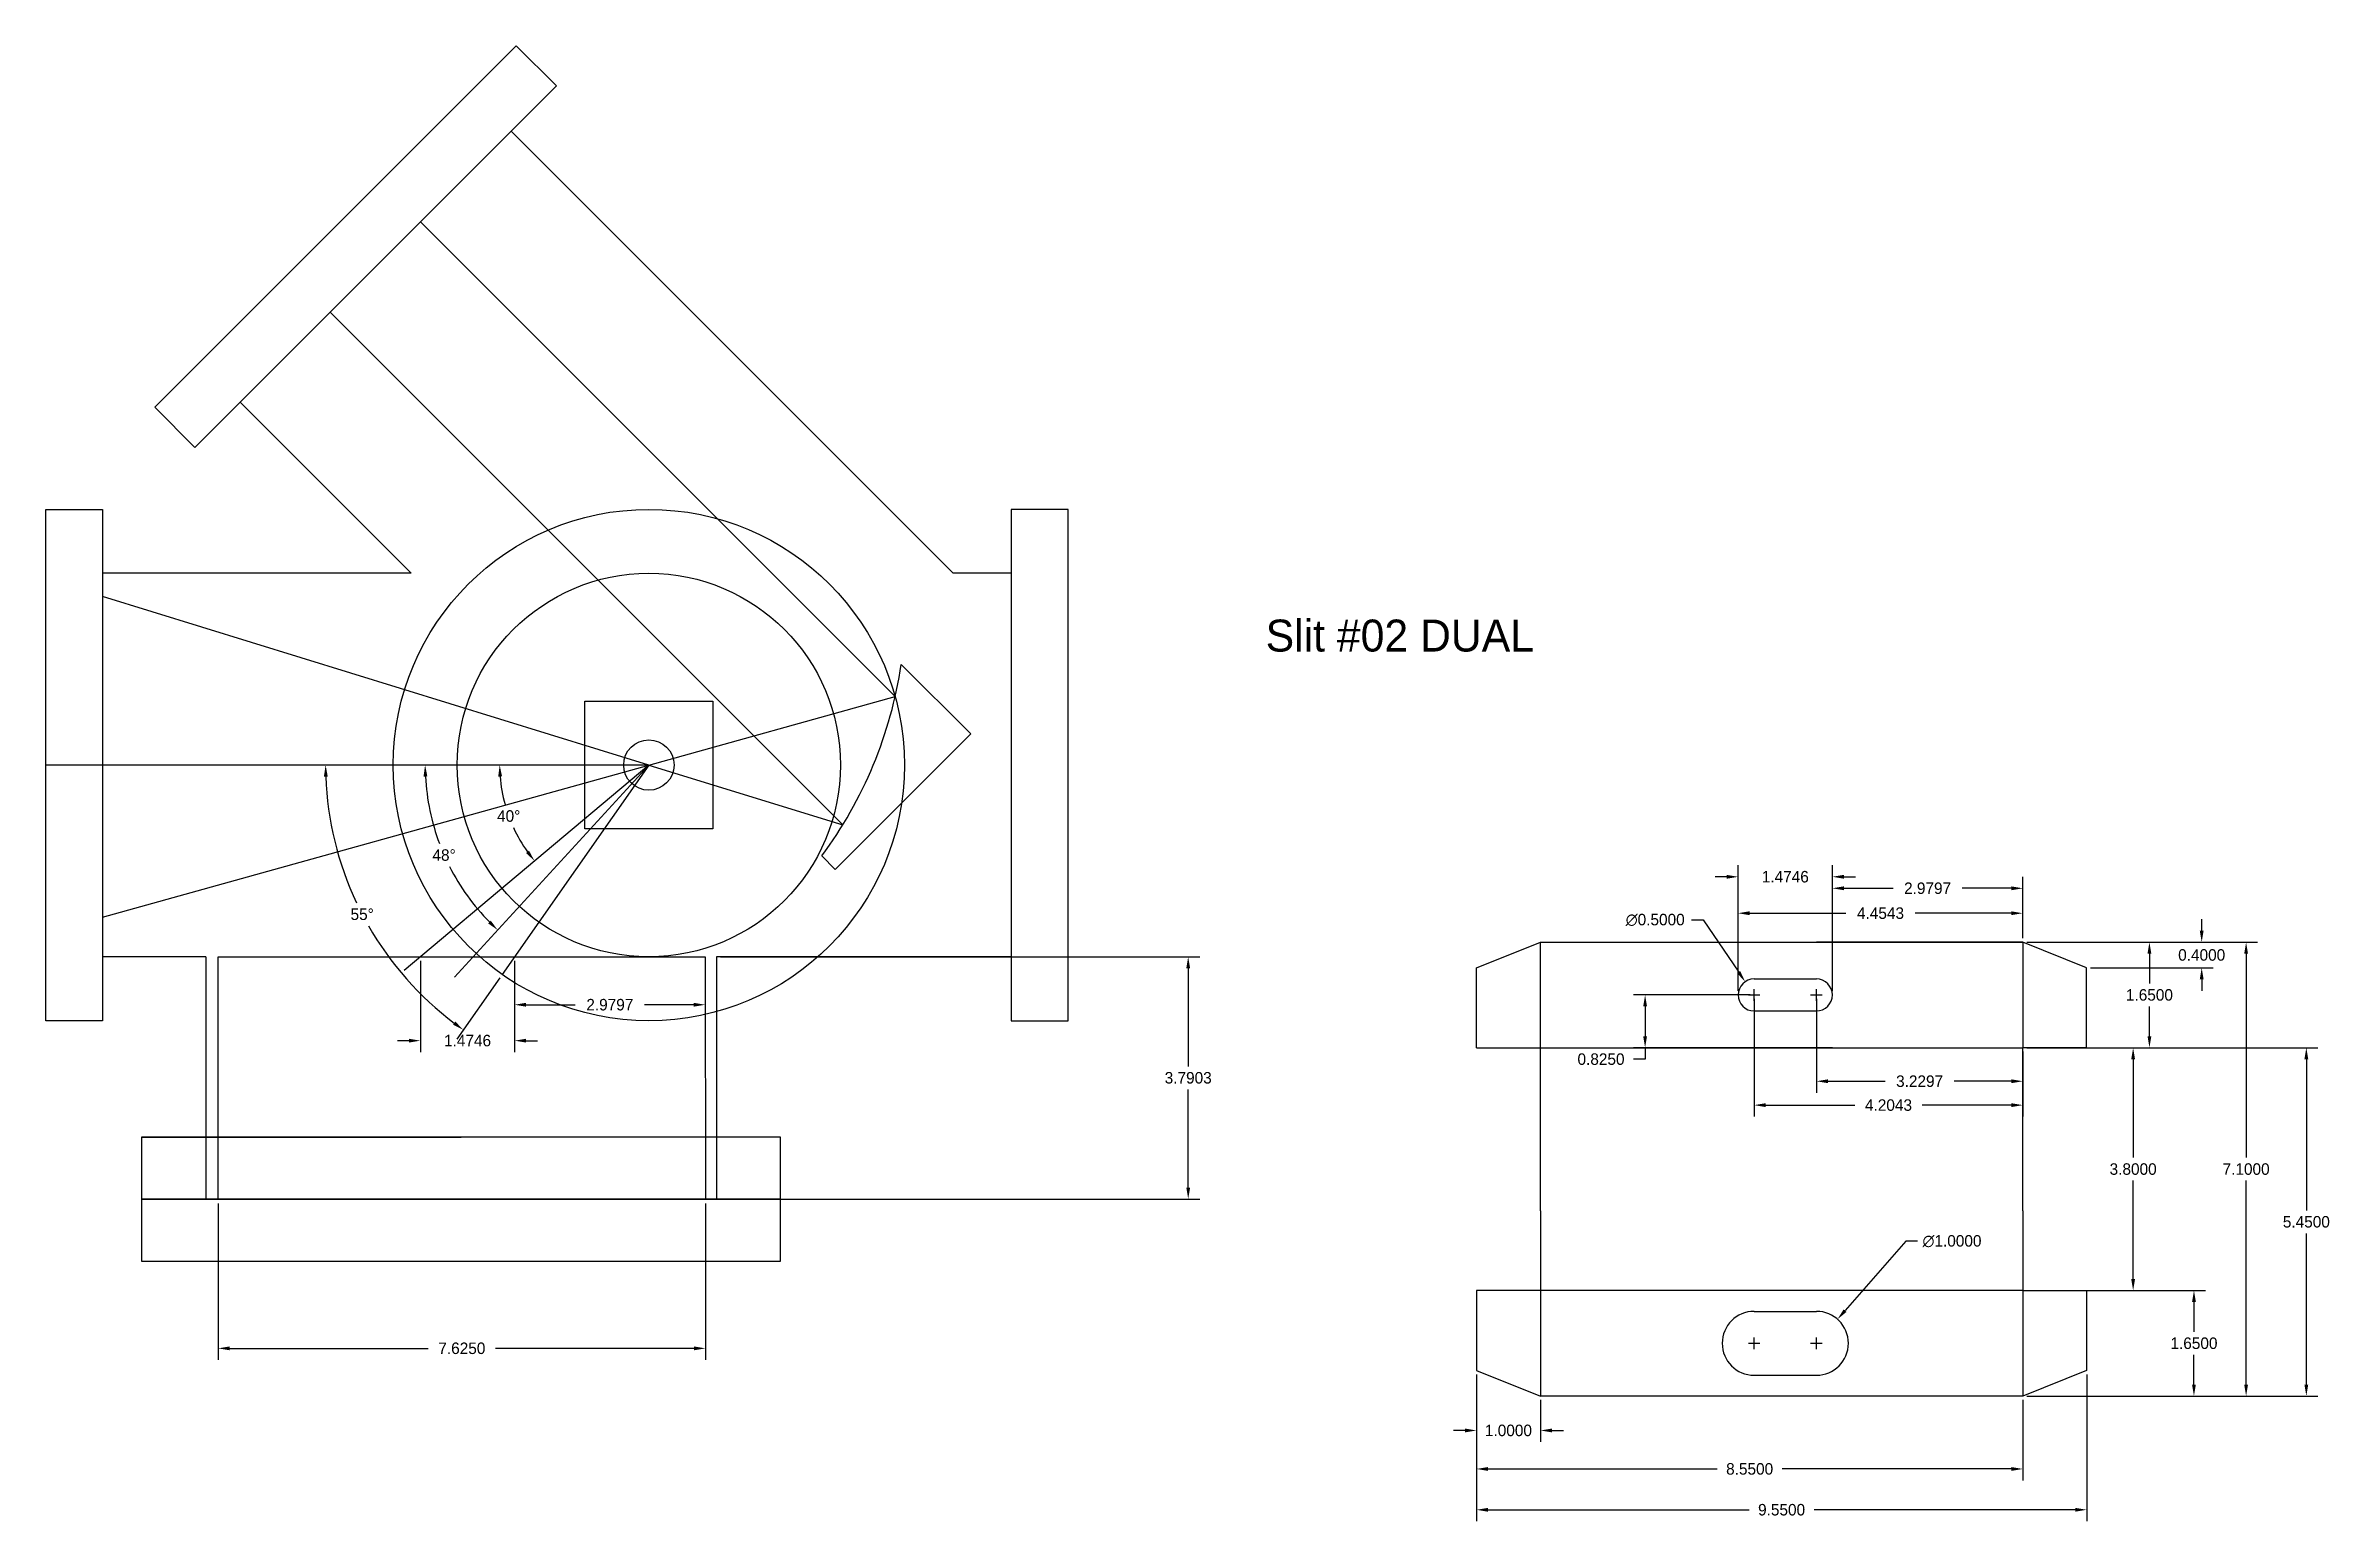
# Model space of a CAD drawing. Header units: inches. Extents: x 6.9 to 42.7, y 32.4 to 55.5.
import ezdxf

# ---------------------------------------------------------------- set-up
doc = ezdxf.new("R2010")
doc.units = ezdxf.units.IN
doc.header["$MEASUREMENT"] = 0
doc.linetypes.add('DASHED', pattern=[0.75, 0.5, -0.25])
doc.layers.add('3INCH', color=92, linetype='Continuous')
doc.dimstyles.get("Standard").update_dxf_attribs({"dimtxt": 0.18, "dimasz": 0.18, "dimexe": 0.18, "dimexo": 0.0625, "dimgap": 0.09, "dimtad": 0, "dimtih": 1, "dimtoh": 1, "dimdec": 4, "dimzin": 0, "dimdsep": 46, "dimtxsty": 'Standard', "dimcen": 0.09, "dimadec": 0, "dimazin": 0, "dimtfac": 1, "dimtdec": 4, "dimtofl": 0, "dimtmove": 0, "dimatfit": 3, "dimfxl": 1, "dimtolj": 1, "dimtzin": 0, "dimarcsym": 0})

# ---------------------------------------------------------------- blocks, each defined once
blk = doc.blocks.new('01')
at = {"color": 0}
blk.add_line((-57.158, -33.792), (-52.158, -33.792), dxfattribs=at)
at = {"layer": '3INCH', "color": 0}
for points in [[(-57.158, -34.762), (-47.158, -34.762), (-47.158, -33.792), (-57.158, -33.792)], [(-57.161, -35.729), (-47.161, -35.729), (-47.161, -34.759), (-57.161, -34.759)]]:
    blk.add_lwpolyline(points, close=True, dxfattribs=at)
blk = doc.blocks.new('*D13')
at = {"color": 0, "lineweight": -2}
for p, q in [((17.509, 41.273), (25.008, 41.273)), ((24.828, 41.093), (24.828, 39.558)), ((24.828, 37.662), (24.828, 39.198)), ((17.509, 37.482), (25.008, 37.482))]:
    blk.add_line(p, q, dxfattribs=at)
at = {"color": 0}
for points in [[(24.798, 41.093), (24.858, 41.093), (24.828, 41.273)], [(24.798, 37.662), (24.858, 37.662), (24.828, 37.482)]]:
    blk.add_solid(points, dxfattribs=at)
at = {"layer": 'Defpoints', "color": 0}
for p in [(17.447, 41.273), (24.828, 41.273), (17.447, 37.482)]:
    blk.add_point(p, dxfattribs=at)
at = {"color": 0, "insert": (24.828, 39.378), "char_height": 0.18, "attachment_point": 5}
blk.add_mtext('\\A1;3.7903', dxfattribs=at)
blk = doc.blocks.new('*D14')
at = {"color": 0, "lineweight": -2}
for p, q in [((9.647, 37.41), (9.647, 34.966)), ((17.272, 37.41), (17.272, 34.966)), ((9.827, 35.146), (12.935, 35.146)), ((17.092, 35.146), (13.985, 35.146))]:
    blk.add_line(p, q, dxfattribs=at)
at = {"color": 0}
for points in [[(9.827, 35.176), (9.827, 35.116), (9.647, 35.146)], [(17.092, 35.176), (17.092, 35.116), (17.272, 35.146)]]:
    blk.add_solid(points, dxfattribs=at)
at = {"layer": 'Defpoints', "color": 0}
for p in [(9.647, 37.473), (17.272, 37.473), (17.272, 35.146)]:
    blk.add_point(p, dxfattribs=at)
at = {"color": 0, "insert": (13.46, 35.146), "char_height": 0.18, "attachment_point": 5}
blk.add_mtext('\\A1;7.6250', dxfattribs=at)
blk = doc.blocks.new('*D18')
at = {"color": 0, "lineweight": -2}
for start, end in [(184.418, 195.3628), (204.7784, 215.582)]:
    blk.add_arc((16.387, 44.273), 2.335, start, end, dxfattribs=at)
at = {"color": 0}
for points in [[(14.029, 44.092), (14.089, 44.094), (14.052, 44.273)], [(14.511, 42.933), (14.464, 42.896), (14.598, 42.772)]]:
    blk.add_solid(points, dxfattribs=at)
at = {"layer": 'Defpoints', "color": 0}
for p in [(6.947, 44.273), (16.387, 44.273), (16.387, 44.273), (14.115, 43.734), (12.557, 41.059)]:
    blk.add_point(p, dxfattribs=at)
at = {"color": 0, "insert": (14.193, 43.474), "char_height": 0.18, "attachment_point": 5}
blk.add_mtext('\\A1;40°', dxfattribs=at)
blk = doc.blocks.new('*D19')
at = {"color": 0, "lineweight": -2}
for start, end in [(182.9457, 200.5693), (207.0105, 224.5543)]:
    blk.add_arc((16.387, 44.273), 3.501, start, end, dxfattribs=at)
at = {"color": 0}
for points in [[(12.86, 44.092), (12.92, 44.094), (12.885, 44.273)], [(13.912, 41.838), (13.871, 41.795), (14.021, 41.691)]]:
    blk.add_solid(points, dxfattribs=at)
at = {"layer": 'Defpoints', "color": 0}
for p in [(6.947, 44.273), (16.387, 44.273), (16.387, 44.273), (13.018, 43.317), (13.347, 40.955)]:
    blk.add_point(p, dxfattribs=at)
at = {"color": 0, "insert": (13.182, 42.863), "char_height": 0.18, "attachment_point": 5}
blk.add_mtext('\\A1;48°', dxfattribs=at)
blk = doc.blocks.new('*D20')
at = {"color": 0, "lineweight": -2}
blk.add_line((14.057, 40.945), (13.382, 39.981), dxfattribs=at)
for start, end in [(182.0388, 205.2245), (209.8236, 232.9612)]:
    blk.add_arc((16.387, 44.273), 5.059, start, end, dxfattribs=at)
at = {"color": 0}
for points in [[(11.301, 44.092), (11.361, 44.093), (11.328, 44.273)], [(13.357, 40.259), (13.322, 40.21), (13.485, 40.129)]]:
    blk.add_solid(points, dxfattribs=at)
at = {"layer": 'Defpoints', "color": 0}
for p in [(6.947, 44.273), (16.387, 44.273), (16.387, 44.273), (11.585, 42.682), (14.092, 40.996)]:
    blk.add_point(p, dxfattribs=at)
at = {"color": 0, "insert": (11.9, 41.937), "char_height": 0.18, "attachment_point": 5}
blk.add_mtext('\\A1;55°', dxfattribs=at)
blk = doc.blocks.new('*D21')
at = {"color": 0, "lineweight": -2}
for p, q in [((12.811, 41.21), (12.811, 39.78)), ((14.286, 41.21), (14.286, 39.78)), ((12.631, 39.96), (12.451, 39.96)), ((14.466, 39.96), (14.646, 39.96))]:
    blk.add_line(p, q, dxfattribs=at)
at = {"color": 0}
for points in [[(12.631, 39.99), (12.631, 39.93), (12.811, 39.96)], [(14.466, 39.99), (14.466, 39.93), (14.286, 39.96)]]:
    blk.add_solid(points, dxfattribs=at)
at = {"layer": 'Defpoints', "color": 0}
for p in [(12.811, 41.273), (14.286, 41.273), (14.286, 39.96)]:
    blk.add_point(p, dxfattribs=at)
at = {"color": 0, "insert": (13.549, 39.96), "char_height": 0.18, "attachment_point": 5}
blk.add_mtext('\\A1;1.4746', dxfattribs=at)
blk = doc.blocks.new('*D22')
at = {"color": 0, "lineweight": -2}
for p, q in [((14.286, 41.21), (14.286, 40.342)), ((17.266, 41.21), (17.266, 40.342)), ((14.466, 40.522), (15.236, 40.522)), ((17.086, 40.522), (16.316, 40.522))]:
    blk.add_line(p, q, dxfattribs=at)
at = {"color": 0}
for points in [[(14.466, 40.552), (14.466, 40.492), (14.286, 40.522)], [(17.086, 40.552), (17.086, 40.492), (17.266, 40.522)]]:
    blk.add_solid(points, dxfattribs=at)
at = {"layer": 'Defpoints', "color": 0}
for p in [(14.286, 41.273), (17.266, 41.273), (17.266, 40.522)]:
    blk.add_point(p, dxfattribs=at)
at = {"color": 0, "insert": (15.776, 40.522), "char_height": 0.18, "attachment_point": 5}
blk.add_mtext('\\A1;2.9797', dxfattribs=at)
blk = doc.blocks.new('*D32')
at = {"color": 0, "lineweight": -2}
for p, q in [((34.91, 40.738), (34.91, 42.524)), ((35.09, 42.344), (35.86, 42.344)), ((37.71, 42.344), (36.94, 42.344)), ((37.89, 41.563), (37.89, 42.524))]:
    blk.add_line(p, q, dxfattribs=at)
at = {"color": 0}
for points in [[(35.09, 42.374), (35.09, 42.314), (34.91, 42.344)], [(37.71, 42.374), (37.71, 42.314), (37.89, 42.344)]]:
    blk.add_solid(points, dxfattribs=at)
at = {"layer": 'Defpoints', "color": 0}
for p in [(34.91, 42.344), (37.89, 41.5), (34.91, 40.675)]:
    blk.add_point(p, dxfattribs=at)
at = {"color": 0, "insert": (36.4, 42.344), "char_height": 0.18, "attachment_point": 5}
blk.add_mtext('\\A1;2.9797', dxfattribs=at)
blk = doc.blocks.new('*D33')
at = {"color": 0, "lineweight": -2}
for p, q in [((33.435, 40.738), (33.435, 42.134)), ((33.615, 41.954), (35.123, 41.954)), ((37.71, 41.954), (36.203, 41.954)), ((37.89, 41.563), (37.89, 42.134))]:
    blk.add_line(p, q, dxfattribs=at)
at = {"color": 0}
for points in [[(33.615, 41.984), (33.615, 41.924), (33.435, 41.954)], [(37.71, 41.984), (37.71, 41.924), (37.89, 41.954)]]:
    blk.add_solid(points, dxfattribs=at)
at = {"layer": 'Defpoints', "color": 0}
for p in [(33.435, 41.954), (37.89, 41.5), (33.435, 40.675)]:
    blk.add_point(p, dxfattribs=at)
at = {"color": 0, "insert": (35.663, 41.954), "char_height": 0.18, "attachment_point": 5}
blk.add_mtext('\\A1;4.4543', dxfattribs=at)
blk = doc.blocks.new('*D34')
at = {"color": 0, "lineweight": -2}
for p, q in [((33.435, 42.017), (33.435, 42.704)), ((34.91, 42.017), (34.91, 42.704)), ((33.255, 42.524), (33.075, 42.524)), ((35.09, 42.524), (35.27, 42.524))]:
    blk.add_line(p, q, dxfattribs=at)
at = {"color": 0}
for points in [[(33.255, 42.554), (33.255, 42.494), (33.435, 42.524)], [(35.09, 42.554), (35.09, 42.494), (34.91, 42.524)]]:
    blk.add_solid(points, dxfattribs=at)
at = {"layer": 'Defpoints', "color": 0}
for p in [(34.91, 42.524), (33.435, 41.954), (34.91, 41.954)]:
    blk.add_point(p, dxfattribs=at)
at = {"color": 0, "insert": (34.173, 42.524), "char_height": 0.18, "attachment_point": 5}
blk.add_mtext('\\A1;1.4746', dxfattribs=at)
blk = doc.blocks.new('*D37')
at = {"color": 0, "lineweight": -2}
for p, q in [((32.707, 41.849), (32.887, 41.849)), ((32.887, 41.849), (33.444, 41.031)), ((33.685, 40.585), (33.685, 40.765)), ((33.595, 40.675), (33.775, 40.675))]:
    blk.add_line(p, q, dxfattribs=at)
at = {"color": 0}
blk.add_solid([(33.468, 41.047), (33.419, 41.014), (33.545, 40.882)], dxfattribs=at)
at = {"layer": 'Defpoints', "color": 0}
for p in [(33.545, 40.882), (33.826, 40.468)]:
    blk.add_point(p, dxfattribs=at)
at = {"color": 0, "insert": (32.137, 41.849), "char_height": 0.18, "attachment_point": 5}
blk.add_mtext('\\A1;∅0.5000', dxfattribs=at)
blk = doc.blocks.new('*D38')
at = {"color": 0, "lineweight": -2}
for p, q in [((36.062, 36.822), (35.109, 35.736)), ((36.242, 36.822), (36.062, 36.822)), ((34.57, 35.225), (34.75, 35.225)), ((34.66, 35.135), (34.66, 35.315))]:
    blk.add_line(p, q, dxfattribs=at)
at = {"color": 0}
blk.add_solid([(35.086, 35.756), (35.131, 35.716), (34.99, 35.601)], dxfattribs=at)
at = {"layer": 'Defpoints', "color": 0}
for p in [(34.99, 35.601), (34.33, 34.849)]:
    blk.add_point(p, dxfattribs=at)
at = {"color": 0, "insert": (36.782, 36.822), "char_height": 0.18, "attachment_point": 5}
blk.add_mtext('\\A1;∅1.0000', dxfattribs=at)
blk = doc.blocks.new('*D39')
at = {"color": 0, "lineweight": -2}
for p, q in [((29.34, 34.738), (29.34, 32.44)), ((38.89, 34.738), (38.89, 32.44)), ((29.52, 32.62), (33.605, 32.62)), ((38.71, 32.62), (34.625, 32.62))]:
    blk.add_line(p, q, dxfattribs=at)
at = {"color": 0}
for points in [[(29.52, 32.65), (29.52, 32.59), (29.34, 32.62)], [(38.71, 32.65), (38.71, 32.59), (38.89, 32.62)]]:
    blk.add_solid(points, dxfattribs=at)
at = {"layer": 'Defpoints', "color": 0}
for p in [(29.34, 34.8), (38.89, 34.8), (38.89, 32.62)]:
    blk.add_point(p, dxfattribs=at)
at = {"color": 0, "insert": (34.115, 32.62), "char_height": 0.18, "attachment_point": 5}
blk.add_mtext('\\A1;9.5500', dxfattribs=at)
blk = doc.blocks.new('*D40')
at = {"color": 0, "lineweight": -2}
for p, q in [((29.34, 34.738), (29.34, 33.079)), ((37.89, 34.338), (37.89, 33.079)), ((29.52, 33.259), (33.105, 33.259)), ((37.71, 33.259), (34.125, 33.259))]:
    blk.add_line(p, q, dxfattribs=at)
at = {"color": 0}
for points in [[(29.52, 33.289), (29.52, 33.229), (29.34, 33.259)], [(37.71, 33.289), (37.71, 33.229), (37.89, 33.259)]]:
    blk.add_solid(points, dxfattribs=at)
at = {"layer": 'Defpoints', "color": 0}
for p in [(29.34, 34.8), (37.89, 34.4), (29.34, 33.259)]:
    blk.add_point(p, dxfattribs=at)
at = {"color": 0, "insert": (33.615, 33.259), "char_height": 0.18, "attachment_point": 5}
blk.add_mtext('\\A1;8.5500', dxfattribs=at)
blk = doc.blocks.new('*D41')
at = {"color": 0, "lineweight": -2}
for p, q in [((29.34, 34.738), (29.34, 33.681)), ((30.34, 34.338), (30.34, 33.681)), ((29.16, 33.861), (28.98, 33.861)), ((30.52, 33.861), (30.7, 33.861))]:
    blk.add_line(p, q, dxfattribs=at)
at = {"color": 0}
for points in [[(29.16, 33.891), (29.16, 33.831), (29.34, 33.861)], [(30.52, 33.891), (30.52, 33.831), (30.34, 33.861)]]:
    blk.add_solid(points, dxfattribs=at)
at = {"layer": 'Defpoints', "color": 0}
for p in [(29.34, 34.8), (30.34, 34.4), (29.34, 33.861)]:
    blk.add_point(p, dxfattribs=at)
at = {"color": 0, "insert": (29.84, 33.861), "char_height": 0.18, "attachment_point": 5}
blk.add_mtext('\\A1;1.0000', dxfattribs=at)
blk = doc.blocks.new('*D42')
at = {"color": 0, "lineweight": -2}
for p, q in [((37.952, 39.85), (39.797, 39.85)), ((39.617, 39.67), (39.617, 38.13)), ((39.617, 36.23), (39.617, 37.77)), ((37.952, 36.05), (39.797, 36.05))]:
    blk.add_line(p, q, dxfattribs=at)
at = {"color": 0}
for points in [[(39.587, 39.67), (39.647, 39.67), (39.617, 39.85)], [(39.587, 36.23), (39.647, 36.23), (39.617, 36.05)]]:
    blk.add_solid(points, dxfattribs=at)
at = {"layer": 'Defpoints', "color": 0}
for p in [(37.89, 39.85), (39.617, 39.85), (37.89, 36.05)]:
    blk.add_point(p, dxfattribs=at)
at = {"color": 0, "insert": (39.617, 37.95), "char_height": 0.18, "attachment_point": 5}
blk.add_mtext('\\A1;3.8000', dxfattribs=at)
blk = doc.blocks.new('*D43')
at = {"color": 0, "lineweight": -2}
for p, q in [((37.952, 41.5), (40.052, 41.5)), ((39.872, 41.32), (39.872, 40.855)), ((39.872, 40.03), (39.872, 40.495)), ((37.952, 39.85), (40.052, 39.85))]:
    blk.add_line(p, q, dxfattribs=at)
at = {"color": 0}
for points in [[(39.842, 41.32), (39.902, 41.32), (39.872, 41.5)], [(39.842, 40.03), (39.902, 40.03), (39.872, 39.85)]]:
    blk.add_solid(points, dxfattribs=at)
at = {"layer": 'Defpoints', "color": 0}
for p in [(37.89, 41.5), (39.872, 41.5), (37.89, 39.85)]:
    blk.add_point(p, dxfattribs=at)
at = {"color": 0, "insert": (39.872, 40.675), "char_height": 0.18, "attachment_point": 5}
blk.add_mtext('\\A1;1.6500', dxfattribs=at)
blk = doc.blocks.new('*D44')
at = {"color": 0, "lineweight": -2}
for p, q in [((40.69, 41.68), (40.69, 41.86)), ((37.952, 41.5), (40.87, 41.5)), ((38.952, 41.1), (40.87, 41.1)), ((40.69, 40.92), (40.69, 40.74))]:
    blk.add_line(p, q, dxfattribs=at)
at = {"color": 0}
for points in [[(40.66, 41.68), (40.72, 41.68), (40.69, 41.5)], [(40.66, 40.92), (40.72, 40.92), (40.69, 41.1)]]:
    blk.add_solid(points, dxfattribs=at)
at = {"layer": 'Defpoints', "color": 0}
for p in [(37.89, 41.5), (40.69, 41.5), (38.89, 41.1)]:
    blk.add_point(p, dxfattribs=at)
at = {"color": 0, "insert": (40.69, 41.3), "char_height": 0.18, "attachment_point": 5}
blk.add_mtext('\\A1;0.4000', dxfattribs=at)
blk = doc.blocks.new('*D45')
at = {"color": 0, "lineweight": -2}
for p, q in [((37.952, 41.5), (41.565, 41.5)), ((41.385, 41.32), (41.385, 38.13)), ((41.385, 34.58), (41.385, 37.77)), ((37.952, 34.4), (41.565, 34.4))]:
    blk.add_line(p, q, dxfattribs=at)
at = {"color": 0}
for points in [[(41.355, 41.32), (41.415, 41.32), (41.385, 41.5)], [(41.355, 34.58), (41.415, 34.58), (41.385, 34.4)]]:
    blk.add_solid(points, dxfattribs=at)
at = {"layer": 'Defpoints', "color": 0}
for p in [(37.89, 41.5), (41.385, 41.5), (37.89, 34.4)]:
    blk.add_point(p, dxfattribs=at)
at = {"color": 0, "insert": (41.385, 37.95), "char_height": 0.18, "attachment_point": 5}
blk.add_mtext('\\A1;7.1000', dxfattribs=at)
blk = doc.blocks.new('*D46')
at = {"color": 0, "lineweight": -2}
for p, q in [((38.952, 36.05), (40.749, 36.05)), ((40.569, 35.87), (40.569, 35.405)), ((40.569, 34.58), (40.569, 35.045)), ((38.952, 34.4), (40.749, 34.4))]:
    blk.add_line(p, q, dxfattribs=at)
at = {"color": 0}
for points in [[(40.539, 35.87), (40.599, 35.87), (40.569, 36.05)], [(40.539, 34.58), (40.599, 34.58), (40.569, 34.4)]]:
    blk.add_solid(points, dxfattribs=at)
at = {"layer": 'Defpoints', "color": 0}
for p in [(38.89, 36.05), (40.569, 36.05), (38.89, 34.4)]:
    blk.add_point(p, dxfattribs=at)
at = {"color": 0, "insert": (40.569, 35.225), "char_height": 0.18, "attachment_point": 5}
blk.add_mtext('\\A1;1.6500', dxfattribs=at)
blk = doc.blocks.new('*D47')
at = {"color": 0, "lineweight": -2}
for p, q in [((38.952, 39.85), (42.508, 39.85)), ((42.328, 39.67), (42.328, 37.305)), ((42.328, 34.58), (42.328, 36.945)), ((38.952, 34.4), (42.508, 34.4))]:
    blk.add_line(p, q, dxfattribs=at)
at = {"color": 0}
for points in [[(42.298, 39.67), (42.358, 39.67), (42.328, 39.85)], [(42.298, 34.58), (42.358, 34.58), (42.328, 34.4)]]:
    blk.add_solid(points, dxfattribs=at)
at = {"layer": 'Defpoints', "color": 0}
for p in [(38.89, 39.85), (42.328, 39.85), (38.89, 34.4)]:
    blk.add_point(p, dxfattribs=at)
at = {"color": 0, "insert": (42.328, 37.125), "char_height": 0.18, "attachment_point": 5}
blk.add_mtext('\\A1;5.4500', dxfattribs=at)
blk = doc.blocks.new('*D48')
at = {"color": 0, "lineweight": -2}
for p, q in [((34.66, 40.613), (34.66, 39.145)), ((37.89, 39.788), (37.89, 39.145)), ((34.84, 39.325), (35.735, 39.325)), ((37.71, 39.325), (36.815, 39.325))]:
    blk.add_line(p, q, dxfattribs=at)
at = {"color": 0}
for points in [[(34.84, 39.355), (34.84, 39.295), (34.66, 39.325)], [(37.71, 39.355), (37.71, 39.295), (37.89, 39.325)]]:
    blk.add_solid(points, dxfattribs=at)
at = {"layer": 'Defpoints', "color": 0}
for p in [(34.66, 40.675), (37.89, 39.85), (34.66, 39.325)]:
    blk.add_point(p, dxfattribs=at)
at = {"color": 0, "insert": (36.275, 39.325), "char_height": 0.18, "attachment_point": 5}
blk.add_mtext('\\A1;3.2297', dxfattribs=at)
blk = doc.blocks.new('*D49')
at = {"color": 0, "lineweight": -2}
for p, q in [((33.685, 40.613), (33.685, 38.771)), ((37.89, 39.788), (37.89, 38.771)), ((33.865, 38.951), (35.263, 38.951)), ((37.71, 38.951), (36.313, 38.951))]:
    blk.add_line(p, q, dxfattribs=at)
at = {"color": 0}
for points in [[(33.865, 38.981), (33.865, 38.921), (33.685, 38.951)], [(37.71, 38.981), (37.71, 38.921), (37.89, 38.951)]]:
    blk.add_solid(points, dxfattribs=at)
at = {"layer": 'Defpoints', "color": 0}
for p in [(33.685, 40.675), (37.89, 39.85), (37.89, 38.951)]:
    blk.add_point(p, dxfattribs=at)
at = {"color": 0, "insert": (35.788, 38.951), "char_height": 0.18, "attachment_point": 5}
blk.add_mtext('\\A1;4.2043', dxfattribs=at)
blk = doc.blocks.new('*D50')
at = {"color": 0, "lineweight": -2}
for p, q in [((33.623, 40.675), (31.799, 40.675)), ((31.979, 40.495), (31.979, 40.03)), ((33.623, 39.85), (31.799, 39.85)), ((31.979, 39.85), (31.979, 39.67)), ((31.979, 39.67), (31.799, 39.67))]:
    blk.add_line(p, q, dxfattribs=at)
at = {"color": 0}
for points in [[(31.949, 40.495), (32.009, 40.495), (31.979, 40.675)], [(31.949, 40.03), (32.009, 40.03), (31.979, 39.85)]]:
    blk.add_solid(points, dxfattribs=at)
at = {"layer": 'Defpoints', "color": 0}
for p in [(33.685, 40.675), (31.979, 39.85), (33.685, 39.85)]:
    blk.add_point(p, dxfattribs=at)
at = {"color": 0, "insert": (31.289, 39.67), "char_height": 0.18, "attachment_point": 5}
blk.add_mtext('\\A1;0.8250', dxfattribs=at)

msp = doc.modelspace()

# ---------------------------------------------------------------- linework, layer by layer
at = {"color": 1}
for p, q in [((12.81529, 52.77341), (11.40108, 51.3592)), ((12.81529, 52.77341), (11.40108, 51.3592)), ((20.24229, 45.34641), (12.81529, 52.77341)), ((19.42142, 43.33622), (11.40108, 51.3592)), ((7.83674, 46.91135), (7.83674, 41.89179)), ((16.38674, 44.27274), (7.83674, 46.91135)), ((16.38674, 44.27274), (20.24229, 45.34641)), ((7.83674, 41.89179), (16.38674, 44.27274)), ((16.38674, 44.27274), (19.42142, 43.33622))]:
    msp.add_line(p, q, dxfattribs=at)
for p, q in [((21.42628, 44.75852), (20.33734, 45.84746)), ((19.30496, 42.6372), (21.42628, 44.75852)), ((16.38674, 44.27274), (6.94674, 44.27274)), ((12.38674, 44.27274), (12.38674, 44.27274)), ((19.30496, 42.6372), (19.09283, 42.84933)), ((29.33967, 39.85003), (30.33967, 39.85003)), ((30.33967, 39.85003), (37.88967, 39.85003)), ((30.33967, 37.30003), (30.33967, 39.85003)), ((37.88967, 37.30003), (37.88967, 39.85003)), ((38.88967, 39.85003), (37.88967, 39.85003)), ((37.88967, 36.05003), (30.33967, 36.05003))]:
    msp.add_line(p, q)
at = {"color": 14}
for q in [(12.55652, 41.05881), (13.34658, 40.955), (14.09243, 40.99614)]:
    msp.add_line((16.38674, 44.27274), q, dxfattribs=at)
at = {"color": 0}
for p, q in [((29.33967, 41.10003), (30.33967, 41.50003)), ((30.33967, 39.85003), (30.33967, 41.50003)), ((30.33967, 41.50003), (37.88967, 41.50003)), ((33.43537, 41.50003), (33.68537, 41.50003)), ((34.90997, 41.50003), (34.65997, 41.50003)), ((37.88967, 41.50003), (34.90997, 41.50003)), ((37.88967, 41.50003), (37.88967, 39.85003)), ((38.88967, 41.10003), (37.88967, 41.50003)), ((9.45331, 41.27274), (9.45331, 37.47963)), ((17.44674, 41.27274), (17.44674, 37.48243)), ((29.33967, 39.85003), (29.33967, 41.10003)), ((33.68537, 40.92503), (34.65997, 40.92503)), ((33.68537, 40.58503), (33.68537, 40.76503)), ((34.65997, 40.58503), (34.65997, 40.76503)), ((38.88967, 39.85003), (38.88967, 41.10003)), ((33.59537, 40.67503), (33.77537, 40.67503)), ((33.68537, 40.42503), (34.65997, 40.42503)), ((34.56997, 40.67503), (34.74997, 40.67503)), ((34.90997, 39.85003), (33.43537, 39.85003)), ((30.33967, 37.30003), (30.33967, 36.05003)), ((37.88967, 37.30003), (37.88967, 36.05003)), ((30.33967, 36.05003), (29.33967, 36.05003)), ((29.33967, 36.05003), (29.33967, 34.80003)), ((30.33967, 36.05003), (30.33967, 34.40003)), ((37.88967, 36.05003), (37.88967, 34.40003)), ((37.88967, 36.05003), (38.88967, 36.05003)), ((38.88967, 36.05003), (38.88967, 34.80003)), ((33.68537, 35.72503), (34.65997, 35.72503)), ((33.59537, 35.22503), (33.77537, 35.22503)), ((33.68537, 35.13503), (33.68537, 35.31503)), ((34.56997, 35.22503), (34.74997, 35.22503)), ((34.65997, 35.13503), (34.65997, 35.31503)), ((29.33967, 34.80003), (30.33967, 34.40003)), ((33.68537, 34.72503), (34.65997, 34.72503)), ((38.88967, 34.80003), (37.88967, 34.40003)), ((37.88967, 34.40003), (30.33967, 34.40003)), ((34.90997, 34.40003), (33.43537, 34.40003))]:
    msp.add_line(p, q, dxfattribs=at)
at = {"color": 3, "linetype": 'Continuous'}
for p, q in [((9.6472, 37.47275), (9.6472, 41.27274)), ((9.6472, 41.27274), (13.45331, 41.27274)), ((13.45331, 41.27274), (17.26581, 41.27274)), ((17.26581, 41.27274), (17.2722, 37.47275))]:
    msp.add_line(p, q, dxfattribs=at)
at = {"color": 3, "linetype": 'DASHED'}
msp.add_line((17.2722, 37.47275), (9.6472, 37.47275), dxfattribs=at)
msp.add_lwpolyline([(17.38659, 43.2729), (15.38659, 43.2729), (15.38659, 45.2729), (17.38659, 45.2729)], close=True)
for radius in [4, 3, 0.394]:
    msp.add_circle((16.38674, 44.27274), radius)
at = {"color": 0}
for centre, radius, start, end in [((13.69193, 46.84857), 6.72039, 323.480896, 351.432982), ((33.68537, 40.67503), 0.25, 90, 270), ((34.65997, 40.67503), 0.25, 270, 90), ((33.68537, 35.22503), 0.5, 90, 270), ((34.65997, 35.22503), 0.5, 270, 90)]:
    msp.add_arc(centre, radius, start, end, dxfattribs=at)
at = {"layer": '3INCH', "color": 0}
for p, q in [((14.2327, 54.19082), (21.15077, 47.27274)), ((12.66549, 47.27274), (9.99006, 49.94818)), ((12.66549, 47.27274), (7.84331, 47.27274)), ((22.05674, 47.27274), (21.15077, 47.27274)), ((9.45331, 41.27274), (7.83674, 41.27274)), ((22.05674, 41.27274), (17.44674, 41.27274))]:
    msp.add_line(p, q, dxfattribs=at)
for points in [[(9.28295, 49.24107), (8.65363, 49.8704), (14.31048, 55.52725), (14.93981, 54.89793)], [(7.83674, 40.27274), (6.94674, 40.27274), (6.94674, 48.27274), (7.83674, 48.27274)], [(22.05674, 40.27274), (22.94674, 40.27274), (22.94674, 48.27274), (22.05674, 48.27274)]]:
    msp.add_lwpolyline(points, close=True, dxfattribs=at)

# ---------------------------------------------------------------- block references
at = {"color": 0}
msp.add_blockref('01', (65.60552, 72.24161), dxfattribs=at)

# ---------------------------------------------------------------- texts
at = {"color": 5, "insert": (26.04032, 46.54807), "char_height": 0.5, "width": 5.8170303, "attachment_point": 1}
msp.add_mtext('Slit #02 DUAL', dxfattribs=at)

# ---------------------------------------------------------------- dimensions: what is measured, and where the dimension line sits
at = {"color": 14}
for base, line1, line2, picture, middle in [((14.11474, 43.73427), ((16.38674, 44.27274), (6.94674, 44.27274)), ((16.38674, 44.27274), (12.55652, 41.05881)), '*D18', (14.19262, 43.47415)), ((13.0181252, 43.3174049), ((16.3867404, 44.272744), (6.9467404, 44.272744)), ((16.3867404, 44.272744), (13.3465845, 40.954996)), '*D19', (13.1818113, 42.8625415)), ((11.58478, 42.68155), ((16.38674, 44.27274), (6.94674, 44.27274)), ((16.38674, 44.27274), (14.09243, 40.99614)), '*D20', (11.89959, 41.93688))]:
    dim = msp.add_angular_dim_2l(base=base, line1=line1, line2=line2, dimstyle='Standard', dxfattribs=at)
    dim.commit()
    dim.dimension.update_dxf_attribs({"geometry": picture, "text_midpoint": middle})
at = {"color": 5}
for base, p1, p2, picture, middle in [((34.90997, 42.5236), (33.43537, 41.95439), (34.90997, 41.95439), '*D34', (34.17267, 42.5236)), ((34.90997, 42.3436), (37.88967, 41.50003), (34.90997, 40.67503), '*D32', (36.39982, 42.3436)), ((33.43537, 41.95439), (37.88967, 41.50003), (33.43537, 40.67503), '*D33', (35.66252, 41.95439)), ((14.28612, 39.95952), (12.81148, 41.27274), (14.28612, 41.27274), '*D21', (13.5488, 39.95952)), ((17.26581, 40.52204), (14.28612, 41.27274), (17.26581, 41.27274), '*D22', (15.77597, 40.52204)), ((37.88967, 38.95105), (33.68537, 40.67503), (37.88967, 39.85003), '*D49', (35.78752, 38.95105)), ((34.65997, 39.32479), (37.88967, 39.85003), (34.65997, 40.67503), '*D48', (36.27482, 39.32479)), ((17.27218, 35.14586), (9.6472, 37.47275), (17.27218, 37.47275), '*D14', (13.45969, 35.14586)), ((29.33967, 33.86122), (30.33967, 34.40003), (29.33967, 34.80003), '*D41', (29.83967, 33.86122))]:
    dim = msp.add_linear_dim(base=base, p1=p1, p2=p2, dimstyle='Standard', dxfattribs=at)
    dim.commit()
    dim.dimension.update_dxf_attribs({"geometry": picture, "text_midpoint": middle})
for p1, p2, picture, middle in [((33.82594, 40.4683), (33.5448, 40.88177), '*D37', (32.13694, 41.8493)), ((34.33014, 34.84925), (34.98981, 35.60081), '*D38', (36.78169, 36.82199))]:
    dim = msp.add_diameter_dim_2p(p1=p1, p2=p2, dimstyle='Standard', dxfattribs=at)
    dim.commit()
    dim.dimension.update_dxf_attribs({"geometry": picture, "text_midpoint": middle, "dimtype": 163})
for base, p1, p2, picture, middle in [((40.69026, 41.50003), (38.88967, 41.10003), (37.88967, 41.50003), '*D44', (40.69026, 41.30003)), ((41.38523, 41.50003), (37.88967, 34.40003), (37.88967, 41.50003), '*D45', (41.38523, 37.95003)), ((24.82844, 41.27274), (17.44674, 37.48243), (17.44674, 41.27274), '*D13', (24.82844, 39.37759)), ((31.97904, 39.85003), (33.68537, 40.67503), (33.68537, 39.85003), '*D50', (31.28904, 39.67003)), ((39.61737, 39.85003), (37.88967, 36.05003), (37.88967, 39.85003), '*D42', (39.61737, 37.95003)), ((42.32804, 39.85003), (38.88967, 34.40003), (38.88967, 39.85003), '*D47', (42.32804, 37.12503)), ((40.56923, 36.05003), (38.88967, 34.40003), (38.88967, 36.05003), '*D46', (40.56923, 35.22503))]:
    dim = msp.add_linear_dim(base=base, p1=p1, p2=p2, angle=90, dimstyle='Standard', dxfattribs=at)
    dim.commit()
    dim.dimension.update_dxf_attribs({"geometry": picture, "text_midpoint": middle})
dim = msp.add_linear_dim(base=(39.87224, 41.50003), p1=(37.88967, 39.85003), p2=(37.88967, 41.50003), angle=90, dimstyle='Standard', dxfattribs=at)
dim.commit()
dim.dimension.update_dxf_attribs({"geometry": '*D43', "text_midpoint": (39.87224, 40.67503), "dimtype": 160})
for base, p1, p2, picture, middle in [((38.88967, 32.62007), (29.33967, 34.80003), (38.88967, 34.80003), '*D39', (34.11467, 32.62007)), ((29.33967, 33.25904), (37.88967, 34.40003), (29.33967, 34.80003), '*D40', (33.61467, 33.25904))]:
    dim = msp.add_linear_dim(base=base, p1=p1, p2=p2, dimstyle='Standard', dxfattribs=at)
    dim.commit()
    dim.dimension.update_dxf_attribs({"geometry": picture, "text_midpoint": middle, "dimtype": 160})

doc.saveas('drawing.dxf')
